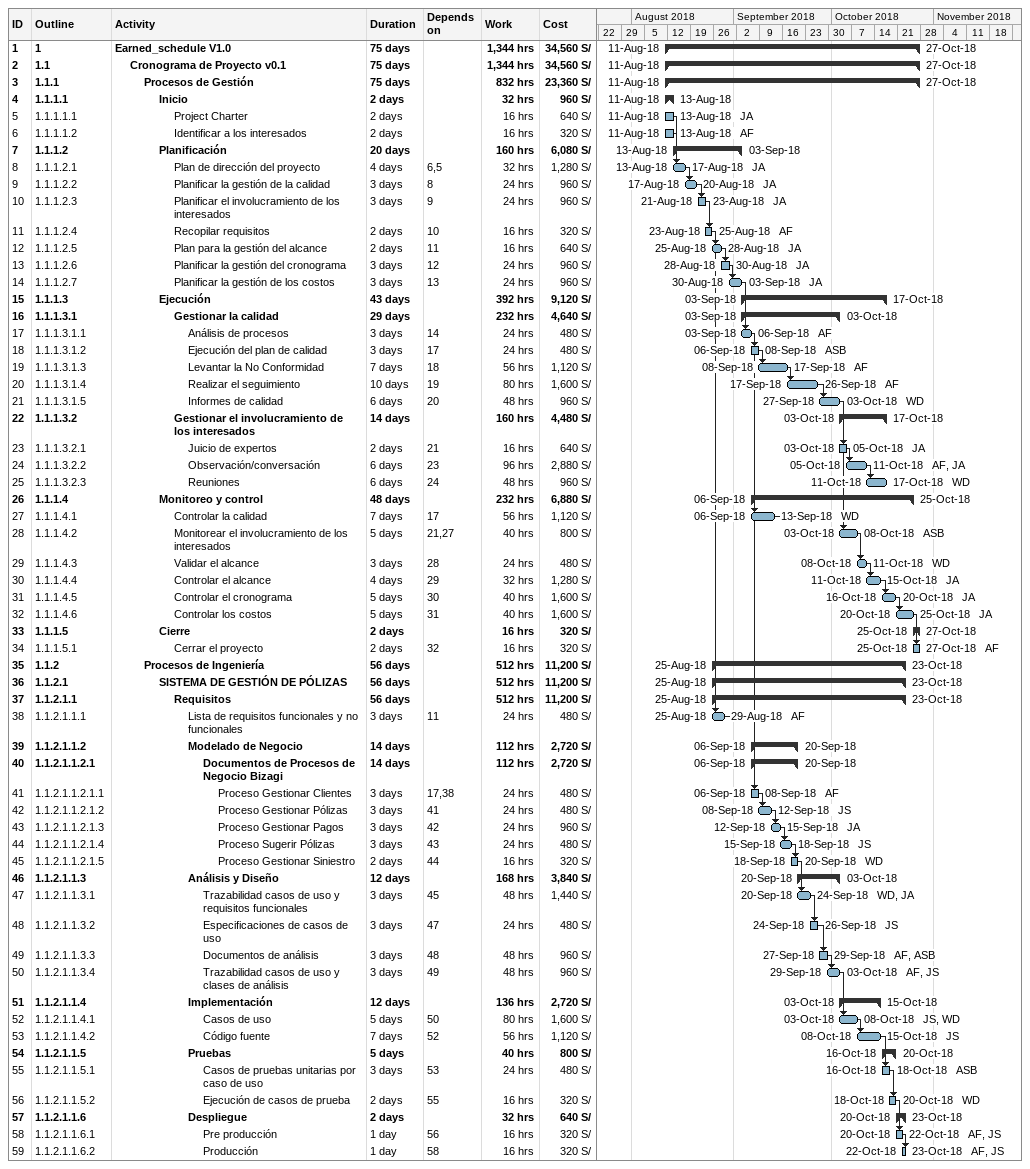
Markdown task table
| ID | WBS | Task | Duration | Start | Finish | Predecessors | Resources | Work (h) | Cost (S/) |
|---|---|---|---|---|---|---|---|---|---|
| 1 | 1 | **Earned_schedule V1.0** | 75d | 2018-08-11 | 2018-10-27 |  |  | 1344 | 34560 |
| 2 | 1.1 | **Cronograma de Proyecto v0.1** | 75d | 2018-08-11 | 2018-10-27 |  |  | 1344 | 34560 |
| 3 | 1.1.1 | **Procesos de Gestión** | 75d | 2018-08-11 | 2018-10-27 |  |  | 832 | 23360 |
| 4 | 1.1.1.1 | **Inicio** | 2d | 2018-08-11 | 2018-08-13 |  |  | 32 | 960 |
| 5 | 1.1.1.1.1 | Project Charter | 2d | 2018-08-11 | 2018-08-13 |  | JA | 16 | 640 |
| 6 | 1.1.1.1.2 | Identificar a los interesados | 2d | 2018-08-11 | 2018-08-13 |  | AF | 16 | 320 |
| 7 | 1.1.1.2 | **Planificación** | 20d | 2018-08-13 | 2018-09-03 |  |  | 160 | 6080 |
| 8 | 1.1.1.2.1 | Plan de dirección del proyecto | 4d | 2018-08-13 | 2018-08-17 | 6, 5 | JA | 32 | 1280 |
| 9 | 1.1.1.2.2 | Planificar la gestión de la calidad | 3d | 2018-08-17 | 2018-08-20 | 8 | JA | 24 | 960 |
| 10 | 1.1.1.2.3 | Planificar el involucramiento de los interesados | 3d | 2018-08-21 | 2018-08-23 | 9 | JA | 24 | 960 |
| 11 | 1.1.1.2.4 | Recopilar requisitos | 2d | 2018-08-23 | 2018-08-25 | 10 | AF | 16 | 320 |
| 12 | 1.1.1.2.5 | Plan para la gestión del alcance | 2d | 2018-08-25 | 2018-08-28 | 11 | JA | 16 | 640 |
| 13 | 1.1.1.2.6 | Planificar la gestión del cronograma | 3d | 2018-08-28 | 2018-08-30 | 12 | JA | 24 | 960 |
| 14 | 1.1.1.2.7 | Planificar la gestión de los costos | 3d | 2018-08-30 | 2018-09-03 | 13 | JA | 24 | 960 |
| 15 | 1.1.1.3 | **Ejecución** | 43d | 2018-09-03 | 2018-10-17 |  |  | 392 | 9120 |
| 16 | 1.1.1.3.1 | **Gestionar la calidad** | 29d | 2018-09-03 | 2018-10-03 |  |  | 232 | 4640 |
| 17 | 1.1.1.3.1.1 | Análisis de procesos | 3d | 2018-09-03 | 2018-09-06 | 14 | AF | 24 | 480 |
| 18 | 1.1.1.3.1.2 | Ejecución del plan de calidad | 3d | 2018-09-06 | 2018-09-08 | 17 | ASB | 24 | 480 |
| 19 | 1.1.1.3.1.3 | Levantar la No Conformidad | 7d | 2018-09-08 | 2018-09-17 | 18 | AF | 56 | 1120 |
| 20 | 1.1.1.3.1.4 | Realizar el seguimiento | 10d | 2018-09-17 | 2018-09-26 | 19 | AF | 80 | 1600 |
| 21 | 1.1.1.3.1.5 | Informes de calidad | 6d | 2018-09-27 | 2018-10-03 | 20 | WD | 48 | 960 |
| 22 | 1.1.1.3.2 | **Gestionar el involucramiento de los interesados** | 14d | 2018-10-03 | 2018-10-17 |  |  | 160 | 4480 |
| 23 | 1.1.1.3.2.1 | Juicio de expertos | 2d | 2018-10-03 | 2018-10-05 | 21 | JA | 16 | 640 |
| 24 | 1.1.1.3.2.2 | Observación/conversación | 6d | 2018-10-05 | 2018-10-11 | 23 | AF, JA | 96 | 2880 |
| 25 | 1.1.1.3.2.3 | Reuniones | 6d | 2018-10-11 | 2018-10-17 | 24 | WD | 48 | 960 |
| 26 | 1.1.1.4 | **Monitoreo y control** | 48d | 2018-09-06 | 2018-10-25 |  |  | 232 | 6880 |
| 27 | 1.1.1.4.1 | Controlar la calidad | 7d | 2018-09-06 | 2018-09-13 | 17 | WD | 56 | 1120 |
| 28 | 1.1.1.4.2 | Monitorear el involucramiento de los interesados | 5d | 2018-10-03 | 2018-10-08 | 21, 27 | ASB | 40 | 800 |
| 29 | 1.1.1.4.3 | Validar el alcance | 3d | 2018-10-08 | 2018-10-11 | 28 | WD | 24 | 480 |
| 30 | 1.1.1.4.4 | Controlar el alcance | 4d | 2018-10-11 | 2018-10-15 | 29 | JA | 32 | 1280 |
| 31 | 1.1.1.4.5 | Controlar el cronograma | 5d | 2018-10-16 | 2018-10-20 | 30 | JA | 40 | 1600 |
| 32 | 1.1.1.4.6 | Controlar los costos | 5d | 2018-10-20 | 2018-10-25 | 31 | JA | 40 | 1600 |
| 33 | 1.1.1.5 | **Cierre** | 2d | 2018-10-25 | 2018-10-27 |  |  | 16 | 320 |
| 34 | 1.1.1.5.1 | Cerrar el proyecto | 2d | 2018-10-25 | 2018-10-27 | 32 | AF | 16 | 320 |
| 35 | 1.1.2 | **Procesos de Ingeniería** | 56d | 2018-08-25 | 2018-10-23 |  |  | 512 | 11200 |
| 36 | 1.1.2.1 | **SISTEMA DE GESTIÓN DE PÓLIZAS** | 56d | 2018-08-25 | 2018-10-23 |  |  | 512 | 11200 |
| 37 | 1.1.2.1.1 | **Requisitos** | 56d | 2018-08-25 | 2018-10-23 |  |  | 512 | 11200 |
| 38 | 1.1.2.1.1.1 | Lista de requisitos funcionales y no funcionales | 3d | 2018-08-25 | 2018-08-29 | 11 | AF | 24 | 480 |
| 39 | 1.1.2.1.1.2 | **Modelado de Negocio** | 14d | 2018-09-06 | 2018-09-20 |  |  | 112 | 2720 |
| 40 | 1.1.2.1.1.2.1 | **Documentos de Procesos de Negocio Bizagi** | 14d | 2018-09-06 | 2018-09-20 |  |  | 112 | 2720 |
| 41 | 1.1.2.1.1.2.1.1 | Proceso Gestionar Clientes | 3d | 2018-09-06 | 2018-09-08 | 17, 38 | AF | 24 | 480 |
| 42 | 1.1.2.1.1.2.1.2 | Proceso Gestionar Pólizas | 3d | 2018-09-08 | 2018-09-12 | 41 | JS | 24 | 480 |
| 43 | 1.1.2.1.1.2.1.3 | Proceso Gestionar Pagos | 3d | 2018-09-12 | 2018-09-15 | 42 | JA | 24 | 960 |
| 44 | 1.1.2.1.1.2.1.4 | Proceso Sugerir Pólizas | 3d | 2018-09-15 | 2018-09-18 | 43 | JS | 24 | 480 |
| 45 | 1.1.2.1.1.2.1.5 | Proceso Gestionar Siniestro | 2d | 2018-09-18 | 2018-09-20 | 44 | WD | 16 | 320 |
| 46 | 1.1.2.1.1.3 | **Análisis y Diseño** | 12d | 2018-09-20 | 2018-10-03 |  |  | 168 | 3840 |
| 47 | 1.1.2.1.1.3.1 | Trazabilidad casos de uso y requisitos funcionales | 3d | 2018-09-20 | 2018-09-24 | 45 | WD, JA | 48 | 1440 |
| 48 | 1.1.2.1.1.3.2 | Especificaciones de casos de uso | 3d | 2018-09-24 | 2018-09-26 | 47 | JS | 24 | 480 |
| 49 | 1.1.2.1.1.3.3 | Documentos de análisis | 3d | 2018-09-27 | 2018-09-29 | 48 | AF, ASB | 48 | 960 |
| 50 | 1.1.2.1.1.3.4 | Trazabilidad casos de uso y clases de análisis | 3d | 2018-09-29 | 2018-10-03 | 49 | AF, JS | 48 | 960 |
| 51 | 1.1.2.1.1.4 | **Implementación** | 12d | 2018-10-03 | 2018-10-15 |  |  | 136 | 2720 |
| 52 | 1.1.2.1.1.4.1 | Casos de uso | 5d | 2018-10-03 | 2018-10-08 | 50 | JS, WD | 80 | 1600 |
| 53 | 1.1.2.1.1.4.2 | Código fuente | 7d | 2018-10-08 | 2018-10-15 | 52 | JS | 56 | 1120 |
| 54 | 1.1.2.1.1.5 | **Pruebas** | 5d | 2018-10-16 | 2018-10-20 |  |  | 40 | 800 |
| 55 | 1.1.2.1.1.5.1 | Casos de pruebas unitarias por caso de uso | 3d | 2018-10-16 | 2018-10-18 | 53 | ASB | 24 | 480 |
| 56 | 1.1.2.1.1.5.2 | Ejecución de casos de prueba | 2d | 2018-10-18 | 2018-10-20 | 55 | WD | 16 | 320 |
| 57 | 1.1.2.1.1.6 | **Despliegue** | 2d | 2018-10-20 | 2018-10-23 |  |  | 32 | 640 |
| 58 | 1.1.2.1.1.6.1 | Pre producción | 1d | 2018-10-20 | 2018-10-22 | 56 | AF, JS | 16 | 320 |
| 59 | 1.1.2.1.1.6.2 | Producción | 1d | 2018-10-22 | 2018-10-23 | 58 | AF, JS | 16 | 320 |
